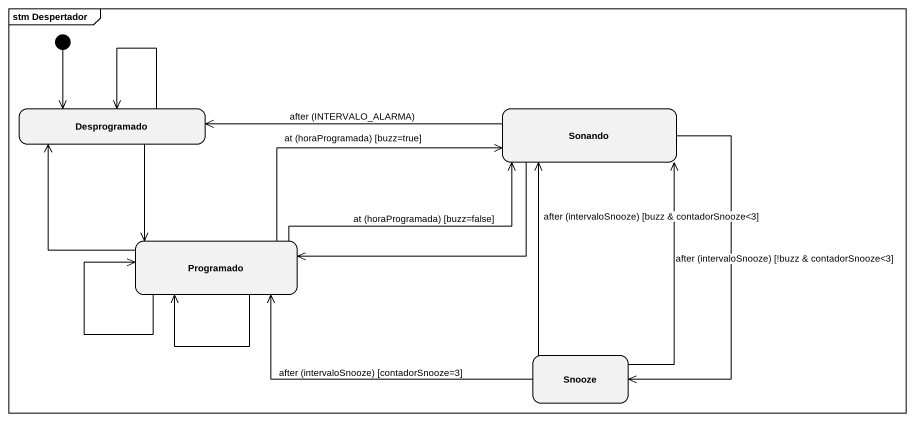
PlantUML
@startuml
mainframe stm Despertador
hide empty description
state Desprogramado
state Sonando
state Programado
state Snooze
[*] --> Desprogramado
Desprogramado --> Desprogramado
Desprogramado --> Programado
Sonando -left-> Desprogramado : after (INTERVALO_ALARMA)
Sonando -left-> Programado
Sonando --> Snooze
Programado -up-> Desprogramado
Programado -right-> Sonando : at (horaProgramada) [buzz=true]
Programado -right-> Sonando : at (horaProgramada) [buzz=false]
Programado --> Programado
Programado --> Programado
Snooze -up-> Sonando : after (intervaloSnooze) [buzz & contadorSnooze<3]
Snooze -up-> Sonando : after (intervaloSnooze) [!buzz & contadorSnooze<3]
Snooze -left-> Programado : after (intervaloSnooze) [contadorSnooze=3]
@enduml
